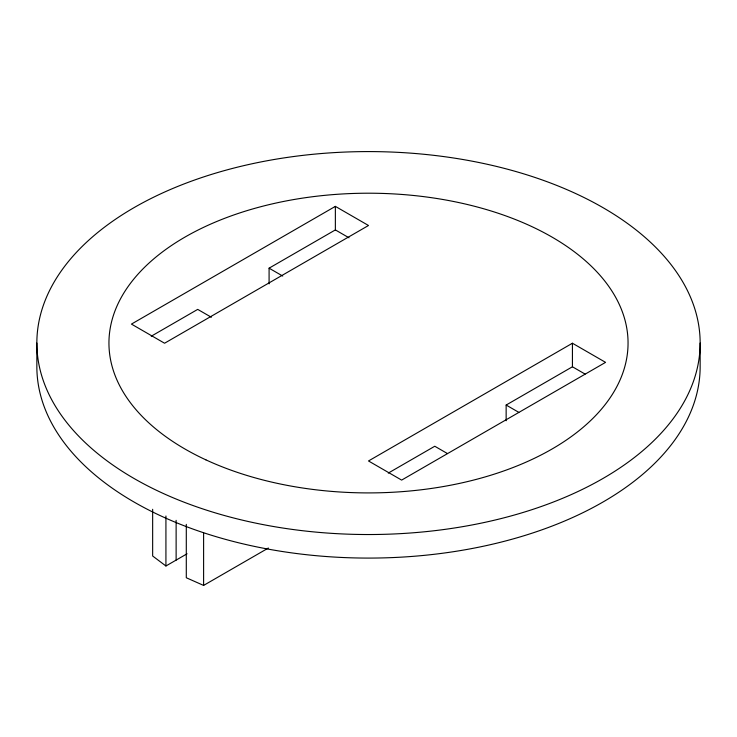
<?xml version="1.0" encoding="UTF-8"?>
<svg xmlns="http://www.w3.org/2000/svg" width="737" height="737" viewBox="0 0 737 737"><rect width="100%" height="100%" fill="white"/><g stroke="black" fill="none" stroke-linecap="round" stroke-linejoin="round"><path stroke-width="1.11" d="M335.363 206.369L131.435 324.096L164.572 343.23L368.5 225.494L335.363 206.369L335.363 229.916L269.088 268.176L269.088 283.874M151.223 336.229L197.709 309.383L211.362 317.26M152.651 509.285L152.651 556.002L165.926 565.988L187.078 553.782M572.428 343.23L368.5 460.966L401.637 480.1L605.565 362.364L572.428 343.23L572.428 366.777L506.144 405.046L506.144 420.744M388.279 473.09L434.775 446.244L447.442 453.559M186.295 524.357L186.295 577.753L203.605 585.418L268.388 548.015M335.363 229.916L349.006 237.793M572.428 366.777L585.095 374.092M269.088 268.176L282.732 276.053M506.144 405.046L518.82 412.361M700.15 343.064A331.65 191.473 0 0 1 202.675 508.88A331.65 191.473 0 0 1 202.675 177.239A331.65 191.473 0 0 1 700.15 343.064L700.15 366.611A331.65 191.473 0 0 1 368.5 558.084A331.65 191.473 0 0 1 36.85 366.611L36.85 343.064M203.605 533.008L203.605 585.418M176.125 520.34L176.125 560.102M165.926 516.001L165.926 565.988M205.899 459.86A259.553 149.851 0 0 0 625.004 365.957A259.553 149.851 0 0 0 274.597 203.357A259.553 149.851 0 0 0 205.899 459.86"/></g></svg>
